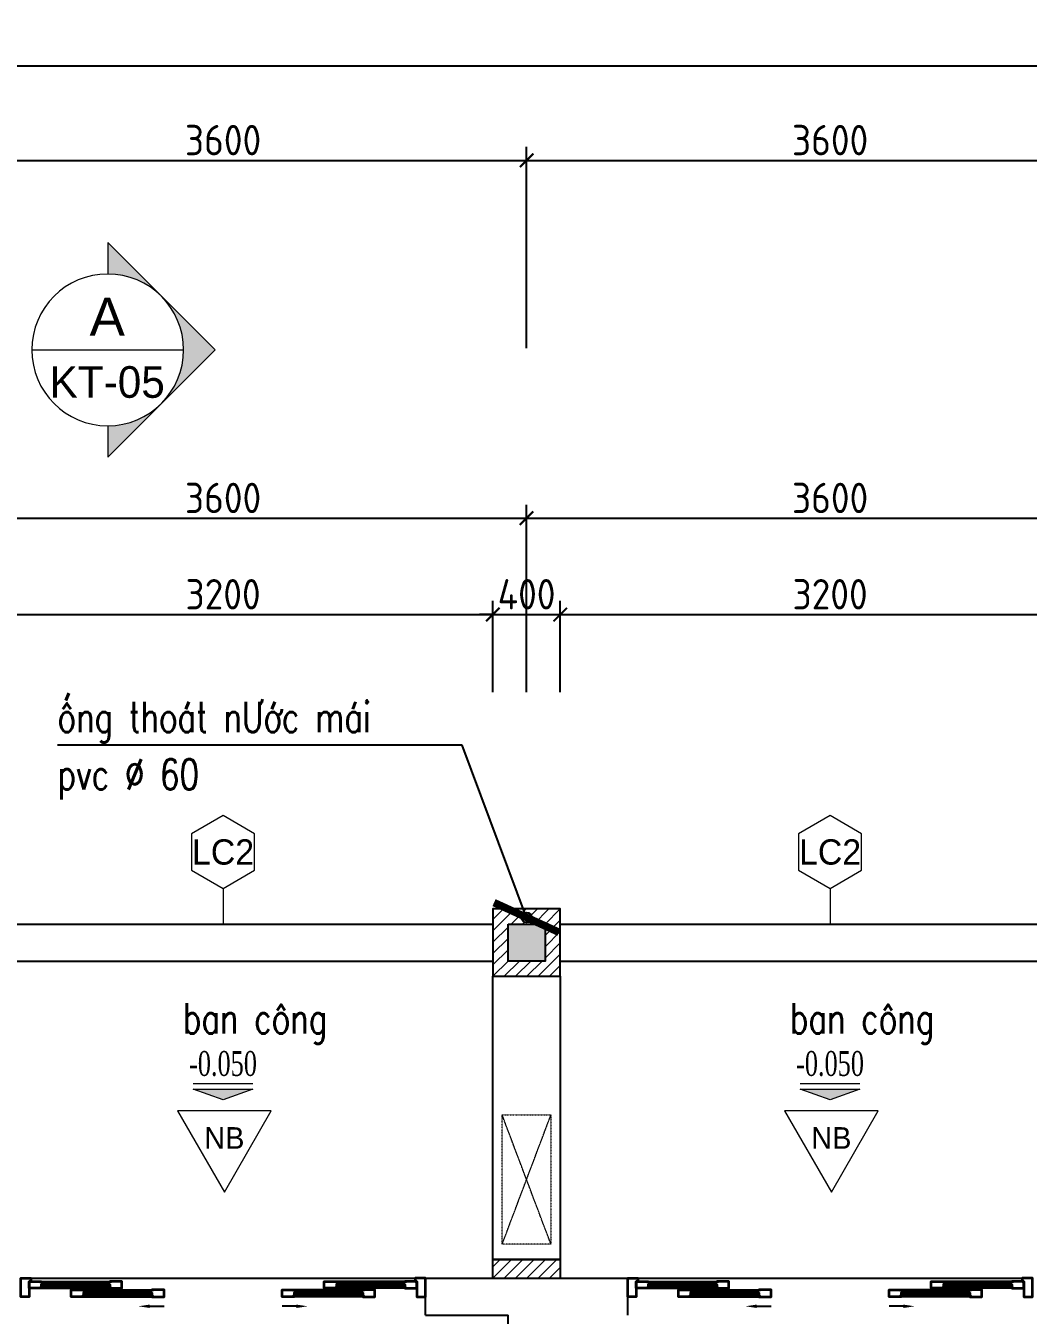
# Model space of a CAD drawing. Header units: inches. Extents: x 7154 to 95401, y -113037 to 84761.
# Drawn here: x 39985 to 45930, y 49715 to 57362 of the extents above; entities that cross this region are included whole.
import ezdxf
from ezdxf.enums import TextEntityAlignment as Align

# ---------------------------------------------------------------- set-up
doc = ezdxf.new("R2010")
doc.units = ezdxf.units.IN
doc.header["$MEASUREMENT"] = 0
doc.linetypes.add('HIDDEN2', pattern=[0.1875, 0.125, -0.0625])
doc.layers.get('DEFPOINTS').update_dxf_attribs({"color": 2})
for name, color, linetype in [('Dim', 144, 'Continuous'), ('HATCH', 8, 'Continuous'), ('MURC', 7, 'Continuous'), ('TEXT', 2, 'Continuous'), ('THAY', 9, 'Continuous'), ('tuong', 4, 'Continuous')]:
    doc.layers.add(name, color=color, linetype=linetype)
for name, color, linetype, lineweight in [('HACTH', 252, 'Continuous', 5), ('KHUAT', 254, 'HIDDEN2', 15), ('NEW', 2, 'Continuous', 35), ('ZONES', 7, 'Continuous', 18)]:
    doc.layers.add(name, color=color, linetype=linetype, lineweight=lineweight)
doc.styles.add('ARIALH', font='VnArialH.TTF')
doc.styles.add('AVANTH', font='VnAvantH.TTF')
doc.styles.add('ISOCP', font='isocp.shx')
doc.styles.add('VNS', font='vntimeh.shx', dxfattribs={"width": 0.7})
doc.styles.add('VNSIMLI', font='vnsimli.shx', dxfattribs={"width": 0.75})
doc.dimstyles.new('1-100', dxfattribs={"dimtxt": 180, "dimasz": 80, "dimexe": 80, "dimexo": 0, "dimgap": 30, "dimtad": 1, "dimdec": 0, "dimzin": 0, "dimdsep": 46, "dimtxsty": 'ISOCP', "dimblk1": 'ARCHTICK', "dimblk2": 'ARCHTICK', "dimsah": 1, "dimcen": 0.09, "dimdle": 80, "dimclrd": 8, "dimclre": 8, "dimclrt": 6, "dimadec": 0, "dimazin": 0, "dimtfac": 1, "dimtdec": 0, "dimtix": 1, "dimtmove": 2, "dimatfit": 3, "dimldrblk": 'ARCHTICK', "dimfxl": 80, "dimtolj": 1, "dimtzin": 0, "dimarcsym": 0})
doc.dimstyles.new('100x2nn', dxfattribs={"dimscale": 2, "dimtxt": 180, "dimasz": 80, "dimexe": 80, "dimexo": 0, "dimgap": 30, "dimtad": 1, "dimdec": 0, "dimzin": 0, "dimdsep": 46, "dimtxsty": 'ISOCP', "dimblk1": 'ARCHTICK', "dimblk2": 'ARCHTICK', "dimsah": 1, "dimcen": 0.09, "dimdle": 80, "dimclrd": 8, "dimclre": 8, "dimclrt": 7, "dimadec": 0, "dimazin": 0, "dimtfac": 1, "dimtdec": 0, "dimtmove": 2, "dimatfit": 3, "dimldrblk": 'ARCHTICK', "dimfxl": 80, "dimtolj": 1, "dimtzin": 0, "dimarcsym": 0})

# ---------------------------------------------------------------- blocks, each defined once
blk = doc.blocks.new('_ArchTick')
at = {"color": 0, "linetype": 'ByBlock', "const_width": 0.15}
blk.add_lwpolyline([(-0.5, -0.5), (0.5, 0.5)], dxfattribs=at)
blk = doc.blocks.new('*D121')
at = {"layer": 'DEFPOINTS', "color": 0}
for p in [(42755.2, 53870.5), (39555.2, 53410.7), (42755.2, 53410.7)]:
    blk.add_point(p, dxfattribs=at)
at = {"layer": 'Dim', "color": 8, "lineweight": -2}
for p, q in [((39555.2, 53410.7), (39555.2, 53950.5)), ((42755.2, 53410.7), (42755.2, 53950.5)), ((39475.2, 53870.5), (42835.2, 53870.5))]:
    blk.add_line(p, q, dxfattribs=at)
at = {"layer": 'Dim', "color": 8, "lineweight": -2, "xscale": 80, "yscale": 80, "zscale": 80, "rotation": 180}
blk.add_blockref('_ArchTick', (39555.2, 53870.5), dxfattribs=at)
at = {"layer": 'Dim', "color": 8, "lineweight": -2, "xscale": 80, "yscale": 80, "zscale": 80}
blk.add_blockref('_ArchTick', (42755.2, 53870.5), dxfattribs=at)
at = {"layer": 'Dim', "color": 6, "insert": (41155.2, 53990.5), "char_height": 180, "attachment_point": 5, "style": 'ISOCP'}
blk.add_mtext('\\A1;3200', dxfattribs=at)
blk = doc.blocks.new('*D122')
at = {"layer": 'DEFPOINTS', "color": 0}
for p in [(43155.2, 53870.5), (42755.2, 53410.7), (43155.2, 53410.7)]:
    blk.add_point(p, dxfattribs=at)
at = {"layer": 'Dim', "color": 8, "lineweight": -2}
for p, q in [((42755.2, 53410.7), (42755.2, 53950.5)), ((43155.2, 53410.7), (43155.2, 53950.5)), ((42755.2, 53870.5), (42675.2, 53870.5)), ((42755.2, 53870.5), (43155.2, 53870.5)), ((43155.2, 53870.5), (43235.2, 53870.5))]:
    blk.add_line(p, q, dxfattribs=at)
at = {"layer": 'Dim', "color": 8, "lineweight": -2, "xscale": 80, "yscale": 80, "zscale": 80}
blk.add_blockref('_ArchTick', (42755.2, 53870.5), dxfattribs=at)
at = {"layer": 'Dim', "color": 8, "lineweight": -2, "xscale": 80, "yscale": 80, "zscale": 80, "rotation": 180}
blk.add_blockref('_ArchTick', (43155.2, 53870.5), dxfattribs=at)
at = {"layer": 'Dim', "color": 6, "insert": (42955.2, 53990.5), "char_height": 180, "attachment_point": 5, "style": 'ISOCP'}
blk.add_mtext('\\A1;400', dxfattribs=at)
blk = doc.blocks.new('*D123')
at = {"layer": 'DEFPOINTS', "color": 0}
for p in [(46355.2, 53870.5), (43155.2, 53410.7), (46355.2, 53410.7)]:
    blk.add_point(p, dxfattribs=at)
at = {"layer": 'Dim', "color": 8, "lineweight": -2}
for p, q in [((43155.2, 53410.7), (43155.2, 53950.5)), ((46355.2, 53410.7), (46355.2, 53950.5)), ((43075.2, 53870.5), (46435.2, 53870.5))]:
    blk.add_line(p, q, dxfattribs=at)
at = {"layer": 'Dim', "color": 8, "lineweight": -2, "xscale": 80, "yscale": 80, "zscale": 80, "rotation": 180}
blk.add_blockref('_ArchTick', (43155.2, 53870.5), dxfattribs=at)
at = {"layer": 'Dim', "color": 8, "lineweight": -2, "xscale": 80, "yscale": 80, "zscale": 80}
blk.add_blockref('_ArchTick', (46355.2, 53870.5), dxfattribs=at)
at = {"layer": 'Dim', "color": 6, "insert": (44755.2, 53990.5), "char_height": 180, "attachment_point": 5, "style": 'ISOCP'}
blk.add_mtext('\\A1;3200', dxfattribs=at)
blk = doc.blocks.new('*D132')
at = {"layer": 'DEFPOINTS', "color": 0}
for p in [(42955.2, 54441.8), (39355.2, 53410.7), (42955.2, 53410.7)]:
    blk.add_point(p, dxfattribs=at)
at = {"layer": 'Dim', "color": 8, "lineweight": -2}
for p, q in [((39355.2, 53410.7), (39355.2, 54521.8)), ((42955.2, 53410.7), (42955.2, 54521.8)), ((39275.2, 54441.8), (43035.2, 54441.8))]:
    blk.add_line(p, q, dxfattribs=at)
at = {"layer": 'Dim', "color": 8, "lineweight": -2, "xscale": 80, "yscale": 80, "zscale": 80, "rotation": 180}
blk.add_blockref('_ArchTick', (39355.2, 54441.8), dxfattribs=at)
at = {"layer": 'Dim', "color": 8, "lineweight": -2, "xscale": 80, "yscale": 80, "zscale": 80}
blk.add_blockref('_ArchTick', (42955.2, 54441.8), dxfattribs=at)
at = {"layer": 'Dim', "color": 6, "insert": (41155.2, 54561.8), "char_height": 180, "attachment_point": 5, "style": 'ISOCP'}
blk.add_mtext('\\A1;3600', dxfattribs=at)
blk = doc.blocks.new('*D133')
at = {"layer": 'DEFPOINTS', "color": 0}
for p in [(46555.2, 54441.8), (42955.2, 53410.7), (46555.2, 53410.7)]:
    blk.add_point(p, dxfattribs=at)
at = {"layer": 'Dim', "color": 8, "lineweight": -2}
for p, q in [((42955.2, 53410.7), (42955.2, 54521.8)), ((46555.2, 53410.7), (46555.2, 54521.8)), ((42875.2, 54441.8), (46635.2, 54441.8))]:
    blk.add_line(p, q, dxfattribs=at)
at = {"layer": 'Dim', "color": 8, "lineweight": -2, "xscale": 80, "yscale": 80, "zscale": 80, "rotation": 180}
blk.add_blockref('_ArchTick', (42955.2, 54441.8), dxfattribs=at)
at = {"layer": 'Dim', "color": 8, "lineweight": -2, "xscale": 80, "yscale": 80, "zscale": 80}
blk.add_blockref('_ArchTick', (46555.2, 54441.8), dxfattribs=at)
at = {"layer": 'Dim', "color": 6, "insert": (44755.2, 54561.8), "char_height": 180, "attachment_point": 5, "style": 'ISOCP'}
blk.add_mtext('\\A1;3600', dxfattribs=at)
blk = doc.blocks.new('*D188')
at = {"layer": 'DEFPOINTS', "color": 0}
for p in [(42955.2, 56563.9), (39355.2, 55450.8), (42955.2, 55450.8)]:
    blk.add_point(p, dxfattribs=at)
at = {"layer": 'Dim', "color": 8, "lineweight": -2}
for p, q in [((39355.2, 55450.8), (39355.2, 56643.9)), ((42955.2, 55450.8), (42955.2, 56643.9)), ((39275.2, 56563.9), (43035.2, 56563.9))]:
    blk.add_line(p, q, dxfattribs=at)
at = {"layer": 'Dim', "color": 8, "lineweight": -2, "xscale": 80, "yscale": 80, "zscale": 80, "rotation": 180}
blk.add_blockref('_ArchTick', (39355.2, 56563.9), dxfattribs=at)
at = {"layer": 'Dim', "color": 8, "lineweight": -2, "xscale": 80, "yscale": 80, "zscale": 80}
blk.add_blockref('_ArchTick', (42955.2, 56563.9), dxfattribs=at)
at = {"layer": 'Dim', "color": 6, "insert": (41155.2, 56683.9), "char_height": 180, "attachment_point": 5, "style": 'ISOCP'}
blk.add_mtext('\\A1;3600', dxfattribs=at)
blk = doc.blocks.new('*D189')
at = {"layer": 'DEFPOINTS', "color": 0}
for p in [(46555.2, 56563.9), (42955.2, 55450.8), (46555.2, 55450.8)]:
    blk.add_point(p, dxfattribs=at)
at = {"layer": 'Dim', "color": 8, "lineweight": -2}
for p, q in [((42955.2, 55450.8), (42955.2, 56643.9)), ((46555.2, 55450.8), (46555.2, 56643.9)), ((42875.2, 56563.9), (46635.2, 56563.9))]:
    blk.add_line(p, q, dxfattribs=at)
at = {"layer": 'Dim', "color": 8, "lineweight": -2, "xscale": 80, "yscale": 80, "zscale": 80, "rotation": 180}
blk.add_blockref('_ArchTick', (42955.2, 56563.9), dxfattribs=at)
at = {"layer": 'Dim', "color": 8, "lineweight": -2, "xscale": 80, "yscale": 80, "zscale": 80}
blk.add_blockref('_ArchTick', (46555.2, 56563.9), dxfattribs=at)
at = {"layer": 'Dim', "color": 6, "insert": (44755.2, 56683.9), "char_height": 180, "attachment_point": 5, "style": 'ISOCP'}
blk.add_mtext('\\A1;3600', dxfattribs=at)
blk = doc.blocks.new('*D195')
at = {"layer": 'DEFPOINTS', "color": 0}
for p in [(64555.2, 57123.8), (35755.2, 55450.8), (64555.2, 55450.8)]:
    blk.add_point(p, dxfattribs=at)
at = {"layer": 'Dim', "color": 8, "lineweight": -2}
for p, q in [((35755.2, 55450.8), (35755.2, 57203.8)), ((64555.2, 55450.8), (64555.2, 57203.8)), ((35675.2, 57123.8), (64635.2, 57123.8))]:
    blk.add_line(p, q, dxfattribs=at)
at = {"layer": 'Dim', "color": 8, "lineweight": -2, "xscale": 80, "yscale": 80, "zscale": 80, "rotation": 180}
blk.add_blockref('_ArchTick', (35755.2, 57123.8), dxfattribs=at)
at = {"layer": 'Dim', "color": 8, "lineweight": -2, "xscale": 80, "yscale": 80, "zscale": 80}
blk.add_blockref('_ArchTick', (64555.2, 57123.8), dxfattribs=at)
at = {"layer": 'Dim', "color": 6, "insert": (50155.2, 57243.8), "char_height": 180, "attachment_point": 5, "style": 'ISOCP'}
blk.add_mtext('\\A1;28800', dxfattribs=at)
blk = doc.blocks.new('SEC3')
h = blk.add_hatch(color=256)
h.paths.add_polyline_path([(0, 600), (0, 849), (-424, 424, -0.198912)])
h.paths.add_polyline_path([(-424, 424), (-849, 0), (-424, -424, -0.198912), (-600, 0, -0.198912)])
h.paths.add_polyline_path([(-424, -424), (0, -849), (0, -600, -0.198912)])
blk.add_lwpolyline([(0, -600), (0, -849), (-849, 0), (0, 849), (0, 600)])
at = {"layer": 'ZONES'}
blk.add_line((600, 0), (-600, 0), dxfattribs=at)
blk.add_circle((0, 0), 600, dxfattribs=at)
for tag, height, style, p in [('TENMATCAT', 300, 'ARIALH', (4, 262)), ('KT', 250, 'AVANTH', (4, -254))]:
    blk.add_attdef(tag, text='', height=height, dxfattribs=dict(at, style=style)).set_placement(p, align=Align.MIDDLE)
blk = doc.blocks.new('D-W')
blk.add_lwpolyline([(0, 0), (-260, -150), (-260, -450), (0, -600), (260, -450), (260, -150)], close=True)
at = {"layer": 'ZONES', "style": 'AVANTH'}
blk.add_attdef('DS', text='', height=240, dxfattribs=at).set_placement((0, -300), align=Align.MIDDLE)
blk = doc.blocks.new('CAODO')
blk.add_hatch(color=256).paths.add_polyline_path([(0, 0), (-225, 80), (225, 80)])
blk.add_line((-225, 123.5), (225, 123.5))
blk.add_lwpolyline([(0, 0), (-225, 80), (225, 80), (0, 0)])
at = {"layer": 'ZONES', "style": 'VNS', "width": 0.7}
blk.add_attdef('CAODO', text='', height=187.2, dxfattribs=at).set_placement((0, 273.5), align=Align.MIDDLE)
blk = doc.blocks.new('MAT')
blk.add_lwpolyline([(-11, 95), (508, 995), (-531, 995)], close=True)
at = {"layer": 'ZONES', "style": 'AVANTH'}
blk.add_attdef('DS', text='', height=240, dxfattribs=at).set_placement((-11, 695), align=Align.MIDDLE)

msp = doc.modelspace()

# ---------------------------------------------------------------- hatches: boundary and pattern name
at = {"layer": 'HACTH'}
h = msp.add_hatch(dxfattribs=at)
h.set_pattern_fill('ANSI31', color=256, scale=15, style=0)
h.set_pattern_definition([(45, (42755.197, 51724.734), (-33.676, 33.676), [])])
h.paths.add_polyline_path([(43155.2, 52124.7), (42755.2, 52124.7), (42755.2, 51724.7), (43155.2, 51724.7)])
h.paths.add_polyline_path([(43065.2, 52034.7), (43065.2, 51814.7), (42845.2, 51814.7), (42845.2, 52034.7)], flags=16)
h.paths.add_polyline_path([(42925.2, 52073.6, -1), (42985.2, 52073.6, -1)], flags=16)
h = msp.add_hatch(dxfattribs=at)
h.set_pattern_fill('ANSI31', color=256, scale=15, style=0)
h.set_pattern_definition([(45, (42755.197, 49934.734), (-33.676, 33.676), [])])
h.paths.add_polyline_path([(43155.2, 50044.7), (42755.2, 50044.7), (42755.2, 49934.7), (43155.2, 49934.7)])
at = {"layer": 'HATCH'}
msp.add_hatch(color=256, dxfattribs=at).paths.add_polyline_path([(43065.2, 51814.7), (42845.2, 51814.7), (42845.2, 52034.7), (43065.2, 52034.7)])

# ---------------------------------------------------------------- linework, layer by layer
at = {"layer": 'HATCH', "linetype": 'Continuous'}
for p, q in [((40015.2, 49934.7), (42295.2, 49934.7)), ((43615.2, 49934.7), (45895.2, 49934.7))]:
    msp.add_line(p, q, dxfattribs=at)
at = {"layer": 'KHUAT'}
for p, q in [((42810.4, 50135.5), (43100, 50902.8)), ((43100, 50135.5), (42810.4, 50902.8))]:
    msp.add_line(p, q, dxfattribs=at)
msp.add_lwpolyline([(43100, 50135.5), (42810.4, 50135.5), (42810.4, 50902.8), (43100, 50902.8)], close=True, dxfattribs=at)
at = {"layer": 'MURC'}
for p, q in [((40719.9, 49767.7), (40805.2, 49767.7)), ((41590.5, 49767.7), (41505.2, 49767.7)), ((44319.9, 49767.7), (44405.2, 49767.7)), ((45190.5, 49767.7), (45105.2, 49767.7))]:
    msp.add_line(p, q, dxfattribs=at)
for points in [[(40483.2, 49897.7), (40077.2, 49897.7), (40077.2, 49891.7), (40483.2, 49891.7)], [(41827.2, 49897.7), (42233.2, 49897.7), (42233.2, 49891.7), (41827.2, 49891.7)], [(44083.2, 49897.7), (43677.2, 49897.7), (43677.2, 49891.7), (44083.2, 49891.7)], [(45427.2, 49897.7), (45833.2, 49897.7), (45833.2, 49891.7), (45427.2, 49891.7)], [(40733.2, 49847.7), (40327.2, 49847.7), (40327.2, 49841.7), (40733.2, 49841.7)], [(41577.2, 49847.7), (41983.2, 49847.7), (41983.2, 49841.7), (41577.2, 49841.7)], [(44333.2, 49847.7), (43927.2, 49847.7), (43927.2, 49841.7), (44333.2, 49841.7)], [(45177.2, 49847.7), (45583.2, 49847.7), (45583.2, 49841.7), (45177.2, 49841.7)]]:
    msp.add_lwpolyline(points, close=True, dxfattribs=at)
at = {"layer": 'NEW'}
for points in [[(40005.2, 49914.7), (40005.2, 49824.7), (39955.2, 49824.7), (39955.2, 49934.7), (40015.2, 49934.7), (40015.2, 49914.7), (40005.2, 49914.7)], [(42305.2, 49914.7), (42305.2, 49824.7), (42355.2, 49824.7), (42355.2, 49934.7), (42295.2, 49934.7), (42295.2, 49914.7), (42305.2, 49914.7)], [(43605.2, 49914.7), (43605.2, 49824.7), (43555.2, 49824.7), (43555.2, 49934.7), (43615.2, 49934.7), (43615.2, 49914.7), (43605.2, 49914.7)], [(45905.2, 49914.7), (45905.2, 49824.7), (45955.2, 49824.7), (45955.2, 49934.7), (45895.2, 49934.7), (45895.2, 49914.7), (45905.2, 49914.7)]]:
    msp.add_lwpolyline(points, close=True, dxfattribs=at)
for points in [[(40069.2, 49874.7), (40005.2, 49874.7), (40005.2, 49914.7), (40069.2, 49914.7), (40069.2, 49914.7), (40069.2, 49914.7), (40069.2, 49912.7), (40070.2, 49912.7), (40071.2, 49912.7), (40071.2, 49914.7), (40077.2, 49914.7), (40077.2, 49912.7), (40083.2, 49906.7), (40085.2, 49906.7), (40085.2, 49897.7), (40077.2, 49897.7), (40077.2, 49874.7), (40071.2, 49874.7), (40071.2, 49876.7), (40069.2, 49876.7), (40069.2, 49874.7), (40069.2, 49874.7)], [(40319.2, 49824.7), (40255.2, 49824.7), (40255.2, 49864.7), (40319.2, 49864.7), (40319.2, 49864.7), (40319.2, 49864.7), (40319.2, 49862.7), (40320.2, 49862.7), (40321.2, 49862.7), (40321.2, 49864.7), (40327.2, 49864.7), (40327.2, 49862.7), (40333.2, 49856.7), (40335.2, 49856.7), (40335.2, 49847.7), (40327.2, 49847.7), (40327.2, 49824.7), (40321.2, 49824.7), (40321.2, 49826.7), (40319.2, 49826.7), (40319.2, 49824.7), (40319.2, 49824.7)], [(40491.2, 49874.7), (40555.2, 49874.7), (40555.2, 49914.7), (40491.2, 49914.7), (40491.2, 49914.7), (40491.2, 49914.7), (40491.2, 49912.7), (40490.2, 49912.7), (40489.2, 49912.7), (40489.2, 49914.7), (40483.2, 49914.7), (40483.2, 49912.7), (40477.2, 49906.7), (40475.2, 49906.7), (40475.2, 49897.7), (40483.2, 49897.7), (40483.2, 49874.7), (40489.2, 49874.7), (40489.2, 49876.7), (40491.2, 49876.7), (40491.2, 49874.7), (40491.2, 49874.7)], [(40741.2, 49824.7), (40805.2, 49824.7), (40805.2, 49864.7), (40741.2, 49864.7), (40741.2, 49864.7), (40741.2, 49864.7), (40741.2, 49862.7), (40740.2, 49862.7), (40739.2, 49862.7), (40739.2, 49864.7), (40733.2, 49864.7), (40733.2, 49862.7), (40727.2, 49856.7), (40725.2, 49856.7), (40725.2, 49847.7), (40733.2, 49847.7), (40733.2, 49824.7), (40739.2, 49824.7), (40739.2, 49826.7), (40741.2, 49826.7), (40741.2, 49824.7), (40741.2, 49824.7)], [(41569.2, 49824.7), (41505.2, 49824.7), (41505.2, 49864.7), (41569.2, 49864.7), (41569.2, 49864.7), (41569.2, 49864.7), (41569.2, 49862.7), (41570.2, 49862.7), (41571.2, 49862.7), (41571.2, 49864.7), (41577.2, 49864.7), (41577.2, 49862.7), (41583.2, 49856.7), (41585.2, 49856.7), (41585.2, 49847.7), (41577.2, 49847.7), (41577.2, 49824.7), (41571.2, 49824.7), (41571.2, 49826.7), (41569.2, 49826.7), (41569.2, 49824.7), (41569.2, 49824.7)], [(41819.2, 49874.7), (41755.2, 49874.7), (41755.2, 49914.7), (41819.2, 49914.7), (41819.2, 49914.7), (41819.2, 49914.7), (41819.2, 49912.7), (41820.2, 49912.7), (41821.2, 49912.7), (41821.2, 49914.7), (41827.2, 49914.7), (41827.2, 49912.7), (41833.2, 49906.7), (41835.2, 49906.7), (41835.2, 49897.7), (41827.2, 49897.7), (41827.2, 49874.7), (41821.2, 49874.7), (41821.2, 49876.7), (41819.2, 49876.7), (41819.2, 49874.7), (41819.2, 49874.7)], [(41991.2, 49824.7), (42055.2, 49824.7), (42055.2, 49864.7), (41991.2, 49864.7), (41991.2, 49864.7), (41991.2, 49864.7), (41991.2, 49862.7), (41990.2, 49862.7), (41989.2, 49862.7), (41989.2, 49864.7), (41983.2, 49864.7), (41983.2, 49862.7), (41977.2, 49856.7), (41975.2, 49856.7), (41975.2, 49847.7), (41983.2, 49847.7), (41983.2, 49824.7), (41989.2, 49824.7), (41989.2, 49826.7), (41991.2, 49826.7), (41991.2, 49824.7), (41991.2, 49824.7)], [(42241.2, 49874.7), (42305.2, 49874.7), (42305.2, 49914.7), (42241.2, 49914.7), (42241.2, 49914.7), (42241.2, 49914.7), (42241.2, 49912.7), (42240.2, 49912.7), (42239.2, 49912.7), (42239.2, 49914.7), (42233.2, 49914.7), (42233.2, 49912.7), (42227.2, 49906.7), (42225.2, 49906.7), (42225.2, 49897.7), (42233.2, 49897.7), (42233.2, 49874.7), (42239.2, 49874.7), (42239.2, 49876.7), (42241.2, 49876.7), (42241.2, 49874.7), (42241.2, 49874.7)], [(43669.2, 49874.7), (43605.2, 49874.7), (43605.2, 49914.7), (43669.2, 49914.7), (43669.2, 49914.7), (43669.2, 49914.7), (43669.2, 49912.7), (43670.2, 49912.7), (43671.2, 49912.7), (43671.2, 49914.7), (43677.2, 49914.7), (43677.2, 49912.7), (43683.2, 49906.7), (43685.2, 49906.7), (43685.2, 49897.7), (43677.2, 49897.7), (43677.2, 49874.7), (43671.2, 49874.7), (43671.2, 49876.7), (43669.2, 49876.7), (43669.2, 49874.7), (43669.2, 49874.7)], [(43919.2, 49824.7), (43855.2, 49824.7), (43855.2, 49864.7), (43919.2, 49864.7), (43919.2, 49864.7), (43919.2, 49864.7), (43919.2, 49862.7), (43920.2, 49862.7), (43921.2, 49862.7), (43921.2, 49864.7), (43927.2, 49864.7), (43927.2, 49862.7), (43933.2, 49856.7), (43935.2, 49856.7), (43935.2, 49847.7), (43927.2, 49847.7), (43927.2, 49824.7), (43921.2, 49824.7), (43921.2, 49826.7), (43919.2, 49826.7), (43919.2, 49824.7), (43919.2, 49824.7)], [(44091.2, 49874.7), (44155.2, 49874.7), (44155.2, 49914.7), (44091.2, 49914.7), (44091.2, 49914.7), (44091.2, 49914.7), (44091.2, 49912.7), (44090.2, 49912.7), (44089.2, 49912.7), (44089.2, 49914.7), (44083.2, 49914.7), (44083.2, 49912.7), (44077.2, 49906.7), (44075.2, 49906.7), (44075.2, 49897.7), (44083.2, 49897.7), (44083.2, 49874.7), (44089.2, 49874.7), (44089.2, 49876.7), (44091.2, 49876.7), (44091.2, 49874.7), (44091.2, 49874.7)], [(44341.2, 49824.7), (44405.2, 49824.7), (44405.2, 49864.7), (44341.2, 49864.7), (44341.2, 49864.7), (44341.2, 49864.7), (44341.2, 49862.7), (44340.2, 49862.7), (44339.2, 49862.7), (44339.2, 49864.7), (44333.2, 49864.7), (44333.2, 49862.7), (44327.2, 49856.7), (44325.2, 49856.7), (44325.2, 49847.7), (44333.2, 49847.7), (44333.2, 49824.7), (44339.2, 49824.7), (44339.2, 49826.7), (44341.2, 49826.7), (44341.2, 49824.7), (44341.2, 49824.7)], [(45169.2, 49824.7), (45105.2, 49824.7), (45105.2, 49864.7), (45169.2, 49864.7), (45169.2, 49864.7), (45169.2, 49864.7), (45169.2, 49862.7), (45170.2, 49862.7), (45171.2, 49862.7), (45171.2, 49864.7), (45177.2, 49864.7), (45177.2, 49862.7), (45183.2, 49856.7), (45185.2, 49856.7), (45185.2, 49847.7), (45177.2, 49847.7), (45177.2, 49824.7), (45171.2, 49824.7), (45171.2, 49826.7), (45169.2, 49826.7), (45169.2, 49824.7), (45169.2, 49824.7)], [(45419.2, 49874.7), (45355.2, 49874.7), (45355.2, 49914.7), (45419.2, 49914.7), (45419.2, 49914.7), (45419.2, 49914.7), (45419.2, 49912.7), (45420.2, 49912.7), (45421.2, 49912.7), (45421.2, 49914.7), (45427.2, 49914.7), (45427.2, 49912.7), (45433.2, 49906.7), (45435.2, 49906.7), (45435.2, 49897.7), (45427.2, 49897.7), (45427.2, 49874.7), (45421.2, 49874.7), (45421.2, 49876.7), (45419.2, 49876.7), (45419.2, 49874.7), (45419.2, 49874.7)], [(45591.2, 49824.7), (45655.2, 49824.7), (45655.2, 49864.7), (45591.2, 49864.7), (45591.2, 49864.7), (45591.2, 49864.7), (45591.2, 49862.7), (45590.2, 49862.7), (45589.2, 49862.7), (45589.2, 49864.7), (45583.2, 49864.7), (45583.2, 49862.7), (45577.2, 49856.7), (45575.2, 49856.7), (45575.2, 49847.7), (45583.2, 49847.7), (45583.2, 49824.7), (45589.2, 49824.7), (45589.2, 49826.7), (45591.2, 49826.7), (45591.2, 49824.7), (45591.2, 49824.7)], [(45841.2, 49874.7), (45905.2, 49874.7), (45905.2, 49914.7), (45841.2, 49914.7), (45841.2, 49914.7), (45841.2, 49914.7), (45841.2, 49912.7), (45840.2, 49912.7), (45839.2, 49912.7), (45839.2, 49914.7), (45833.2, 49914.7), (45833.2, 49912.7), (45827.2, 49906.7), (45825.2, 49906.7), (45825.2, 49897.7), (45833.2, 49897.7), (45833.2, 49874.7), (45839.2, 49874.7), (45839.2, 49876.7), (45841.2, 49876.7), (45841.2, 49874.7), (45841.2, 49874.7)]]:
    msp.add_lwpolyline(points, dxfattribs=at)
at = {"layer": 'THAY', "ltscale": 400}
for p, q in [((39555.2, 52034.7), (42755.2, 52034.7)), ((43155.2, 52034.7), (46355.2, 52034.7)), ((39555.2, 51814.7), (42755.2, 51814.7)), ((43155.2, 51814.7), (46355.2, 51814.7))]:
    msp.add_line(p, q, dxfattribs=at)
msp.add_lwpolyline([(42755.2, 51724.7), (43155.2, 51724.7), (43155.2, 50044.7), (42755.2, 50044.7)], close=True, dxfattribs=at)
at = {"layer": 'THAY'}
for points in [[(40077.2, 49914.7), (40483.2, 49914.7)], [(40077.2, 49874.7), (40483.2, 49874.7)], [(40327.2, 49864.7), (40733.2, 49864.7)], [(41983.2, 49864.7), (41577.2, 49864.7)], [(42233.2, 49914.7), (41827.2, 49914.7)], [(42233.2, 49874.7), (41827.2, 49874.7)], [(43677.2, 49914.7), (44083.2, 49914.7)], [(43677.2, 49874.7), (44083.2, 49874.7)], [(43927.2, 49864.7), (44333.2, 49864.7)], [(45583.2, 49864.7), (45177.2, 49864.7)], [(45833.2, 49914.7), (45427.2, 49914.7)], [(45833.2, 49874.7), (45427.2, 49874.7)], [(40327.2, 49824.7), (40733.2, 49824.7)], [(41983.2, 49824.7), (41577.2, 49824.7)], [(43927.2, 49824.7), (44333.2, 49824.7)], [(45583.2, 49824.7), (45177.2, 49824.7)]]:
    msp.add_lwpolyline(points, dxfattribs=at)
at = {"layer": 'THAY', "color": 8}
for points in [[(40077.2, 49912.7), (40483.2, 49912.7)], [(40077.2, 49876.7), (40483.2, 49876.7)], [(40085.2, 49906.7), (40475.2, 49906.7)], [(40085.2, 49882.7), (40475.2, 49882.7)], [(40327.2, 49862.7), (40733.2, 49862.7)], [(41983.2, 49862.7), (41577.2, 49862.7)], [(42233.2, 49912.7), (41827.2, 49912.7)], [(42233.2, 49876.7), (41827.2, 49876.7)], [(42225.2, 49906.7), (41835.2, 49906.7)], [(42225.2, 49882.7), (41835.2, 49882.7)], [(43677.2, 49912.7), (44083.2, 49912.7)], [(43677.2, 49876.7), (44083.2, 49876.7)], [(43685.2, 49906.7), (44075.2, 49906.7)], [(43685.2, 49882.7), (44075.2, 49882.7)], [(43927.2, 49862.7), (44333.2, 49862.7)], [(45583.2, 49862.7), (45177.2, 49862.7)], [(45833.2, 49912.7), (45427.2, 49912.7)], [(45833.2, 49876.7), (45427.2, 49876.7)], [(45825.2, 49906.7), (45435.2, 49906.7)], [(45825.2, 49882.7), (45435.2, 49882.7)], [(40327.2, 49826.7), (40733.2, 49826.7)], [(40335.2, 49856.7), (40725.2, 49856.7)], [(40335.2, 49832.7), (40725.2, 49832.7)], [(41983.2, 49826.7), (41577.2, 49826.7)], [(41975.2, 49856.7), (41585.2, 49856.7)], [(41975.2, 49832.7), (41585.2, 49832.7)], [(43927.2, 49826.7), (44333.2, 49826.7)], [(43935.2, 49856.7), (44325.2, 49856.7)], [(43935.2, 49832.7), (44325.2, 49832.7)], [(45583.2, 49826.7), (45177.2, 49826.7)], [(45575.2, 49856.7), (45185.2, 49856.7)], [(45575.2, 49832.7), (45185.2, 49832.7)]]:
    msp.add_lwpolyline(points, dxfattribs=at)
at = {"layer": 'THAY', "color": 7}
for points in [[(40077.2, 49876.7), (40077.2, 49891.7), (40077.2, 49891.7), (40085.2, 49891.7), (40085.2, 49882.7), (40083.2, 49882.7)], [(40483.2, 49876.7), (40483.2, 49891.7), (40483.2, 49891.7), (40475.2, 49891.7), (40475.2, 49882.7), (40477.2, 49882.7)], [(41827.2, 49876.7), (41827.2, 49891.7), (41827.2, 49891.7), (41835.2, 49891.7), (41835.2, 49882.7), (41833.2, 49882.7)], [(42233.2, 49876.7), (42233.2, 49891.7), (42233.2, 49891.7), (42225.2, 49891.7), (42225.2, 49882.7), (42227.2, 49882.7)], [(43677.2, 49876.7), (43677.2, 49891.7), (43677.2, 49891.7), (43685.2, 49891.7), (43685.2, 49882.7), (43683.2, 49882.7)], [(44083.2, 49876.7), (44083.2, 49891.7), (44083.2, 49891.7), (44075.2, 49891.7), (44075.2, 49882.7), (44077.2, 49882.7)], [(45427.2, 49876.7), (45427.2, 49891.7), (45427.2, 49891.7), (45435.2, 49891.7), (45435.2, 49882.7), (45433.2, 49882.7)], [(45833.2, 49876.7), (45833.2, 49891.7), (45833.2, 49891.7), (45825.2, 49891.7), (45825.2, 49882.7), (45827.2, 49882.7)], [(40327.2, 49826.7), (40327.2, 49841.7), (40327.2, 49841.7), (40335.2, 49841.7), (40335.2, 49832.7), (40333.2, 49832.7)], [(40733.2, 49826.7), (40733.2, 49841.7), (40733.2, 49841.7), (40725.2, 49841.7), (40725.2, 49832.7), (40727.2, 49832.7)], [(41577.2, 49826.7), (41577.2, 49841.7), (41577.2, 49841.7), (41585.2, 49841.7), (41585.2, 49832.7), (41583.2, 49832.7)], [(41983.2, 49826.7), (41983.2, 49841.7), (41983.2, 49841.7), (41975.2, 49841.7), (41975.2, 49832.7), (41977.2, 49832.7)], [(43927.2, 49826.7), (43927.2, 49841.7), (43927.2, 49841.7), (43935.2, 49841.7), (43935.2, 49832.7), (43933.2, 49832.7)], [(44333.2, 49826.7), (44333.2, 49841.7), (44333.2, 49841.7), (44325.2, 49841.7), (44325.2, 49832.7), (44327.2, 49832.7)], [(45177.2, 49826.7), (45177.2, 49841.7), (45177.2, 49841.7), (45185.2, 49841.7), (45185.2, 49832.7), (45183.2, 49832.7)], [(45583.2, 49826.7), (45583.2, 49841.7), (45583.2, 49841.7), (45575.2, 49841.7), (45575.2, 49832.7), (45577.2, 49832.7)]]:
    msp.add_lwpolyline(points, close=True, dxfattribs=at)
at = {"layer": 'tuong', "ltscale": 400}
for p, q in [((42355.2, 49714.7), (42355.2, 49934.7)), ((42355.2, 49934.7), (43555.2, 49934.7)), ((42355.2, 49714.7), (42355.2, 49934.7)), ((43155.2, 49934.7), (43555.2, 49934.7)), ((43555.2, 49714.7), (43555.2, 49934.7)), ((42355.2, 49714.7), (42845.2, 49714.7)), ((42845.2, 42154.7), (42845.2, 49714.7))]:
    msp.add_line(p, q, dxfattribs=at)
at = {"layer": 'tuong'}
for points in [[(43155.2, 51724.7), (43155.2, 52124.7), (42755.2, 52124.7), (42755.2, 51724.7)], [(42845.2, 52034.7), (43065.2, 52034.7), (43065.2, 51814.7), (42845.2, 51814.7)]]:
    msp.add_lwpolyline(points, close=True, dxfattribs=at)
msp.add_lwpolyline([(42755.2, 49934.7), (42755.2, 50044.7), (43155.2, 50044.7), (43155.2, 49934.7)], dxfattribs=at)
msp.add_circle((42955.2, 52073.6), 30, dxfattribs=at)
at = {"layer": 'ZONES'}
for p, q in [((41155.2, 52246.2), (41155.2, 52034.7)), ((44755.2, 52246.2), (44755.2, 52034.7))]:
    msp.add_line(p, q, dxfattribs=at)
for points in [[(40652.8, 49767.7, 0, 20, 0), (40719.9, 49767.7, 20, 20, 0)], [(41657.6, 49767.7, 0, 20, 0), (41590.5, 49767.7, 20, 20, 0)], [(44252.8, 49767.7, 0, 20, 0), (44319.9, 49767.7, 20, 20, 0)], [(45257.6, 49767.7, 0, 20, 0), (45190.5, 49767.7, 20, 20, 0)]]:
    msp.add_lwpolyline(points, format="xyseb", dxfattribs=at)

# ---------------------------------------------------------------- block references
ref = msp.add_blockref('SEC3', (40471, 55439.8), dxfattribs=dict(at, xscale=-0.75, yscale=0.75, zscale=0.75))
ref.add_attrib('TENMATCAT', 'a', dxfattribs={"height": 225, "style": 'ARIALH'}).set_placement((40468.2, 55636), align=Align.MIDDLE)
ref.add_attrib('KT', 'kt-05', dxfattribs={"height": 187.5, "style": 'AVANTH'}).set_placement((40468.2, 55249.4), align=Align.MIDDLE)
ref = msp.add_blockref('D-W', (41155.2, 52246.2), dxfattribs=dict(at, xscale=0.7199999999720603, yscale=0.7199999999720603, zscale=0.7199999999999999, rotation=180))
ref.add_attrib('DS', 'lc2', dxfattribs={"height": 150, "style": 'AVANTH'}).set_placement((41155.2, 52462.2), align=Align.MIDDLE)
ref = msp.add_blockref('D-W', (44755.2, 52246.2), dxfattribs=dict(at, xscale=0.7199999999720603, yscale=0.7199999999720603, zscale=0.7199999999999999, rotation=180))
ref.add_attrib('DS', 'lc2', dxfattribs={"height": 150, "style": 'AVANTH'}).set_placement((44755.2, 52462.2), align=Align.MIDDLE)
for name, p, xscale, yscale, zscale, values in [('CAODO', (41154.8, 50991.8), 0.7875000000931323, 0.7875000000931323, 0.7874999999999659, {'CAODO': '-0.050'}), ('CAODO', (44754.8, 50991.8), 0.7875000000931323, 0.7875000000931323, 0.7874999999999659, {'CAODO': '-0.050'}), ('MAT', (41168.6, 50394.3), 0.534599999897182, 0.534599999897182, 0.5345999999901214, {'DS': 'nb'}), ('MAT', (44768.6, 50394.3), 0.534599999897182, 0.534599999897182, 0.5345999999901214, {'DS': 'nb'})]:
    msp.add_blockref(name, p, dxfattribs=dict(at, xscale=xscale, yscale=yscale, zscale=zscale)).add_auto_attribs(values)

# ---------------------------------------------------------------- texts
at = {"layer": 'TEXT', "color": 7, "style": 'VNSIMLI', "width": 0.75}
for s, p in [('èng tho¸t n¦íc m¸i', (40173.9, 53172.1)), ('pvc %%c 60', (40173.9, 52832.6))]:
    msp.add_text(s, height=180, dxfattribs=at).set_placement(p)
for p in [(41773.6, 51475.1), (45373.6, 51475.1)]:
    msp.add_text('ban c«ng', height=180, dxfattribs=at).set_placement(p, align=Align.MIDDLE_RIGHT)

# ---------------------------------------------------------------- dimensions: what is measured, and where the dimension line sits
at = {"layer": 'Dim'}
for base, p1, p2, picture, middle in [((64555.2, 57123.8), (35755.2, 55450.8), (64555.2, 55450.8), '*D195', (50155.2, 57243.8)), ((42955.2, 56563.9), (39355.2, 55450.8), (42955.2, 55450.8), '*D188', (41155.2, 56683.9)), ((46555.2, 56563.9), (42955.2, 55450.8), (46555.2, 55450.8), '*D189', (44755.2, 56683.9)), ((42955.2, 54441.8), (39355.2, 53410.7), (42955.2, 53410.7), '*D132', (41155.2, 54561.8)), ((46555.2, 54441.8), (42955.2, 53410.7), (46555.2, 53410.7), '*D133', (44755.2, 54561.8)), ((42755.2, 53870.5), (39555.2, 53410.7), (42755.2, 53410.7), '*D121', (41155.2, 53990.5)), ((43155.2, 53870.5), (42755.2, 53410.7), (43155.2, 53410.7), '*D122', (42955.2, 53990.5)), ((46355.2, 53870.5), (43155.2, 53410.7), (46355.2, 53410.7), '*D123', (44755.2, 53990.5))]:
    dim = msp.add_linear_dim(base=base, p1=p1, p2=p2, dimstyle='1-100', dxfattribs=at)
    dim.commit()
    dim.dimension.update_dxf_attribs({"geometry": picture, "text_midpoint": middle})

# ---------------------------------------------------------------- leaders
at = {"layer": 'ZONES', "linetype": 'Continuous'}
msp.add_leader([(42955.2, 52073.6), (42573.9, 53095.4), (40174.1, 53095.4)], dimstyle='100x2nn', override={"dimasz": 150, "dimtad": 0}, dxfattribs=at)

doc.saveas('drawing.dxf')
